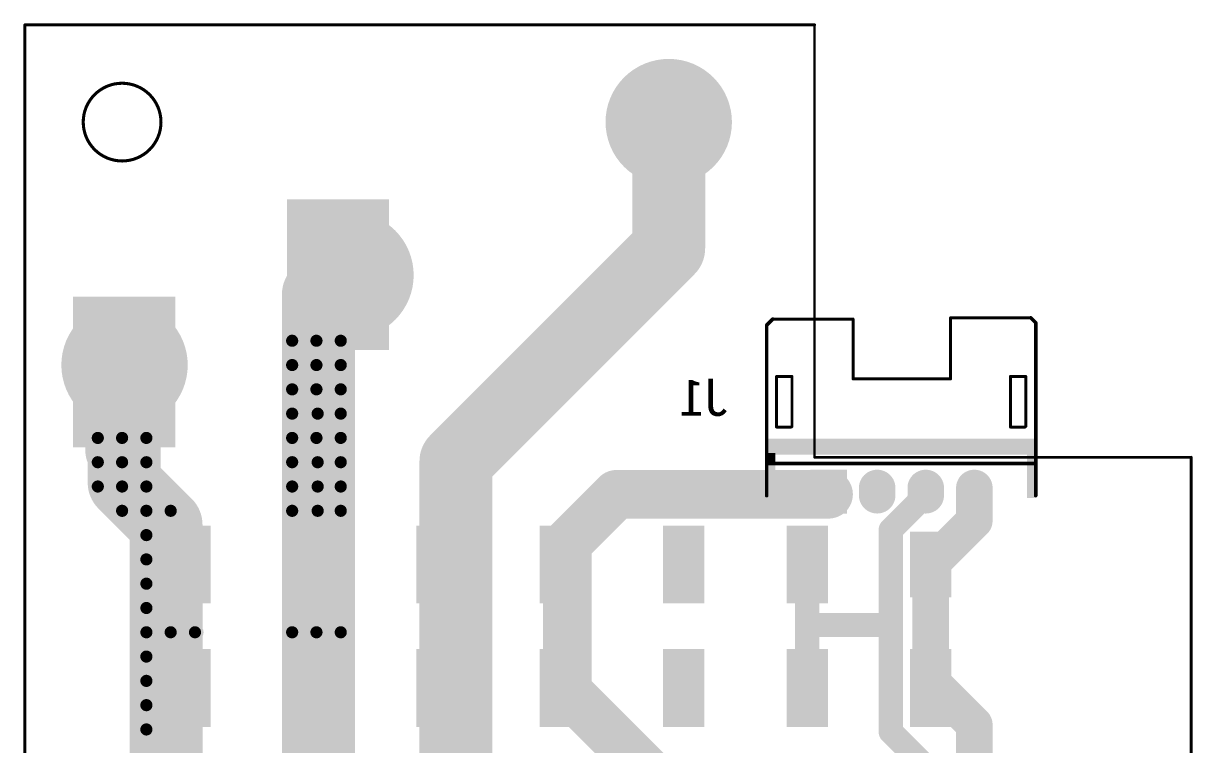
# Model space of a CAD drawing. Header units: inches. Extents: x 32166 to 66782, y 2386 to 7162.
# Drawn here: x 33521.9 to 34003.2, y 3442.8 to 3739.7 of the extents above; entities that cross this region are included whole.
import ezdxf

# ---------------------------------------------------------------- set-up
doc = ezdxf.new("R2010")
doc.units = ezdxf.units.IN
doc.header["$LTSCALE"] = 0.64311
doc.header["$MEASUREMENT"] = 0
for name, color, linetype in [('BOTTOMLAYER', 5, 'CONTINUOUS'), ('BOTTOMOVERLAY', 54, 'CONTINUOUS'), ('BOTTOMPASTE', 16, 'CONTINUOUS'), ('BOTTOMSOLDER', 6, 'CONTINUOUS'), ('KEEPOUTLAYER', 6, 'CONTINUOUS'), ('MULTILAYER', 9, 'CONTINUOUS')]:
    doc.layers.add(name, color=color, linetype=linetype)
doc.styles.get("Standard").update_dxf_attribs({"font": 'txt', "width": 0.8})

msp = doc.modelspace()

# ---------------------------------------------------------------- linework, layer by layer
at = {"layer": 'BOTTOMLAYER'}
for points, const_width in [([(33775.07, 3699.08, 1), (33800.07, 3699.08, 1)], 25), ([(33780.07, 3699.08, 1), (33795.07, 3699.08, 1)], 15), ([(33644.07, 3636.08, 1), (33669.07, 3636.08, 1)], 25), ([(33780.07, 3647.08, 1), (33795.07, 3647.08, 1)], 15), ([(33780.07, 3647.08, 1), (33795.07, 3647.08, 1)], 15), ([(33643.91, 3636.25, 1), (33658.91, 3636.25, 1)], 15), ([(33635.87, 3628.22, 1), (33650.87, 3628.22, 1)], 15), ([(33635.87, 3628.22, 1), (33650.87, 3628.22, 1)], 15), ([(33551.07, 3599.08, 1), (33576.07, 3599.08, 1)], 25), ([(33555.91, 3596.25, 1), (33570.91, 3596.25, 1)], 15), ([(33631.32, 3609.08, 1), (33633.82, 3609.08, 1)], 2.5), ([(33641.32, 3609.08, 1), (33643.82, 3609.08, 1)], 2.5), ([(33651.32, 3609.08, 1), (33653.82, 3609.08, 1)], 2.5), ([(33631.32, 3599.08, 1), (33633.82, 3599.08, 1)], 2.5), ([(33641.32, 3599.08, 1), (33643.82, 3599.08, 1)], 2.5), ([(33651.32, 3599.08, 1), (33653.82, 3599.08, 1)], 2.5), ([(33631.32, 3589.08, 1), (33633.82, 3589.08, 1)], 2.5), ([(33641.32, 3589.08, 1), (33643.82, 3589.08, 1)], 2.5), ([(33651.32, 3589.08, 1), (33653.82, 3589.08, 1)], 2.5), ([(33631.32, 3579.08, 1), (33633.82, 3579.08, 1)], 2.5), ([(33641.82, 3579.08, 1), (33644.32, 3579.08, 1)], 2.5), ([(33651.32, 3579.08, 1), (33653.82, 3579.08, 1)], 2.5), ([(33551.32, 3569.08, 1), (33553.82, 3569.08, 1)], 2.5), ([(33561.32, 3569.08, 1), (33563.82, 3569.08, 1)], 2.5), ([(33571.32, 3569.08, 1), (33573.82, 3569.08, 1)], 2.5), ([(33631.32, 3569.08, 1), (33633.82, 3569.08, 1)], 2.5), ([(33641.32, 3569.08, 1), (33643.82, 3569.08, 1)], 2.5), ([(33651.32, 3569.08, 1), (33653.82, 3569.08, 1)], 2.5), ([(33692.47, 3559.48, 1), (33707.47, 3559.48, 1)], 15), ([(33692.47, 3559.48, 1), (33707.47, 3559.48, 1)], 15), ([(33555.91, 3550.65, 1), (33570.91, 3550.65, 1)], 15), ([(33555.91, 3550.65, 1), (33570.91, 3550.65, 1)], 15), ([(33551.32, 3559.08, 1), (33553.82, 3559.08, 1)], 2.5), ([(33561.32, 3559.08, 1), (33563.82, 3559.08, 1)], 2.5), ([(33571.32, 3559.08, 1), (33573.82, 3559.08, 1)], 2.5), ([(33631.32, 3559.08, 1), (33633.82, 3559.08, 1)], 2.5), ([(33641.82, 3559.08, 1), (33644.32, 3559.08, 1)], 2.5), ([(33651.32, 3559.08, 1), (33653.82, 3559.08, 1)], 2.5), ([(33761.07, 3545.88, 1), (33771.07, 3545.88, 1)], 10), ([(33761.07, 3545.88, 1), (33771.07, 3545.88, 1)], 10), ([(33848.37, 3545.88, 1), (33858.37, 3545.88, 1)], 10), ([(33876.62, 3548.48, 1), (33870.12, 3548.48, 1)], 6.5), ([(33876.62, 3545.48, 1), (33870.12, 3545.48, 1)], 6.5), ([(33896.62, 3548.48, 1), (33890.12, 3548.48, 1)], 6.5), ([(33896.62, 3545.48, 1), (33890.12, 3545.48, 1)], 6.5), ([(33890.87, 3546.98, 1), (33895.87, 3546.98, 1)], 5), ([(33909.62, 3546.98, 1), (33917.12, 3546.98, 1)], 7.5), ([(33916.62, 3548.48, 1), (33910.12, 3548.48, 1)], 6.5), ([(33916.62, 3545.48, 1), (33910.12, 3545.48, 1)], 6.5), ([(33551.32, 3549.08, 1), (33553.82, 3549.08, 1)], 2.5), ([(33561.32, 3549.08, 1), (33563.82, 3549.08, 1)], 2.5), ([(33573.17, 3533.38, 1), (33588.17, 3533.38, 1)], 15), ([(33573.17, 3533.38, 1), (33588.17, 3533.38, 1)], 15), ([(33571.32, 3549.08, 1), (33573.82, 3549.08, 1)], 2.5), ([(33631.32, 3549.08, 1), (33633.82, 3549.08, 1)], 2.5), ([(33641.82, 3549.08, 1), (33644.32, 3549.08, 1)], 2.5), ([(33651.32, 3549.08, 1), (33653.82, 3549.08, 1)], 2.5), ([(33890.87, 3545.88, 1), (33895.87, 3545.88, 1)], 5), ([(33890.87, 3545.61, 1), (33895.87, 3545.61, 1)], 5), ([(33890.87, 3545.61, 1), (33895.87, 3545.61, 1)], 5), ([(33890.87, 3545.61, 1), (33895.87, 3545.61, 1)], 5), ([(33909.62, 3534.95, 1), (33917.12, 3534.95, 1)], 7.5), ([(33909.62, 3534.95, 1), (33917.12, 3534.95, 1)], 7.5), ([(33561.32, 3539.08, 1), (33563.82, 3539.08, 1)], 2.5), ([(33571.32, 3539.08, 1), (33573.82, 3539.08, 1)], 2.5), ([(33581.32, 3539.08, 1), (33583.82, 3539.08, 1)], 2.5), ([(33631.32, 3539.08, 1), (33633.82, 3539.08, 1)], 2.5), ([(33641.82, 3539.08, 1), (33644.32, 3539.08, 1)], 2.5), ([(33651.32, 3539.08, 1), (33653.82, 3539.08, 1)], 2.5), ([(33740.87, 3525.68, 1), (33750.87, 3525.68, 1)], 10), ([(33740.87, 3525.68, 1), (33750.87, 3525.68, 1)], 10), ([(33876.47, 3531.22, 1), (33881.47, 3531.22, 1)], 5), ([(33876.47, 3531.22, 1), (33881.47, 3531.22, 1)], 5), ([(33571.32, 3529.08, 1), (33573.82, 3529.08, 1)], 2.5), ([(33891.62, 3516.95, 1), (33899.12, 3516.95, 1)], 7.5), ([(33891.62, 3516.95, 1), (33899.12, 3516.95, 1)], 7.5), ([(33571.32, 3519.08, 1), (33573.82, 3519.08, 1)], 2.5), ([(33842.07, 3516.95, 1), (33847.07, 3516.95, 1)], 5), ([(33571.32, 3509.08, 1), (33573.82, 3509.08, 1)], 2.5), ([(33571.32, 3499.08, 1), (33573.82, 3499.08, 1)], 2.5), ([(33843.57, 3492.08, 1), (33848.57, 3492.08, 1)], 5), ([(33876.47, 3492.08, 1), (33881.47, 3492.08, 1)], 5), ([(33876.47, 3492.08, 1), (33881.47, 3492.08, 1)], 5), ([(33876.47, 3492.08, 1), (33881.47, 3492.08, 1)], 5), ([(33571.32, 3489.08, 1), (33573.82, 3489.08, 1)], 2.5), ([(33581.32, 3489.08, 1), (33583.82, 3489.08, 1)], 2.5), ([(33591.32, 3489.08, 1), (33593.82, 3489.08, 1)], 2.5), ([(33631.32, 3489.08, 1), (33633.82, 3489.08, 1)], 2.5), ([(33641.32, 3489.08, 1), (33643.82, 3489.08, 1)], 2.5), ([(33651.32, 3489.08, 1), (33653.82, 3489.08, 1)], 2.5), ([(33571.32, 3479.08, 1), (33573.82, 3479.08, 1)], 2.5), ([(33891.62, 3469.08, 1), (33899.12, 3469.08, 1)], 7.5), ([(33891.62, 3469.08, 1), (33899.12, 3469.08, 1)], 7.5), ([(33571.32, 3469.08, 1), (33573.82, 3469.08, 1)], 2.5), ([(33740.87, 3464.78, 1), (33750.87, 3464.78, 1)], 10), ([(33740.87, 3464.78, 1), (33750.87, 3464.78, 1)], 10), ([(33842.07, 3466.12, 1), (33847.07, 3466.12, 1)], 5), ([(33571.32, 3459.08, 1), (33573.82, 3459.08, 1)], 2.5), ([(33909.62, 3451.08, 1), (33917.12, 3451.08, 1)], 7.5), ([(33909.62, 3451.08, 1), (33917.12, 3451.08, 1)], 7.5), ([(33571.32, 3449.08, 1), (33573.82, 3449.08, 1)], 2.5), ([(33876.47, 3448.08, 1), (33881.47, 3448.08, 1)], 5), ([(33876.47, 3448.08, 1), (33881.47, 3448.08, 1)], 5)]:
    msp.add_lwpolyline(points, format="xyb", close=True, dxfattribs=dict(at, const_width=const_width))
for points, const_width in [([(33787.57, 3647.08), (33787.57, 3699.08)], 30), ([(33699.97, 3559.48), (33787.57, 3647.08)], 30), ([(33643.37, 3628.22), (33651.41, 3636.25)], 30), ([(33643.37, 3359.29), (33643.37, 3628.22)], 30), ([(33563.41, 3550.65), (33563.41, 3596.25)], 30), ([(33699.97, 3421.68), (33699.97, 3559.48)], 30), ([(33563.41, 3550.65), (33580.67, 3533.38)], 30), ([(33745.87, 3525.68), (33766.07, 3545.88)], 20), ([(33766.07, 3545.88), (33853.37, 3545.88)], 20), ([(33873.37, 3545.48), (33873.37, 3548.48)], 13), ([(33893.37, 3545.48), (33893.37, 3548.48)], 13), ([(33893.37, 3545.61), (33893.37, 3546.98)], 10), ([(33913.37, 3534.95), (33913.37, 3546.98)], 15), ([(33913.37, 3545.48), (33913.37, 3548.48)], 13), ([(33580.67, 3409.52), (33580.67, 3533.38)], 30), ([(33878.97, 3531.22), (33893.37, 3545.61)], 10), ([(33893.37, 3545.61), (33893.37, 3545.88)], 10), ([(33895.37, 3516.95), (33913.37, 3534.95)], 15), ([(33745.87, 3464.78), (33745.87, 3525.68)], 20), ([(33878.97, 3492.08), (33878.97, 3531.22)], 10), ([(33895.37, 3469.08), (33895.37, 3516.95)], 15), ([(33844.57, 3466.12), (33844.57, 3516.95)], 10), ([(33846.07, 3492.08), (33878.97, 3492.08)], 10), ([(33878.97, 3448.08), (33878.97, 3492.08)], 10), ([(33895.37, 3469.08), (33913.37, 3451.08)], 15), ([(33745.87, 3464.78), (33778.53, 3432.12)], 20), ([(33913.37, 3432.33), (33913.37, 3451.08)], 15), ([(33878.97, 3448.08), (33894.46, 3432.6)], 10)]:
    msp.add_lwpolyline(points, dxfattribs=dict(at, const_width=const_width))
for points in [[(33631.41, 3606.25), (33671.41, 3606.25), (33631.41, 3666.25), (33671.41, 3666.25)], [(33543.41, 3566.25), (33583.41, 3566.25), (33543.41, 3626.25), (33583.41, 3626.25)], [(33846.87, 3554.98), (33846.87, 3538.98), (33859.87, 3554.98), (33859.87, 3538.98)], [(33583.07, 3501.95), (33598.07, 3501.95), (33583.07, 3531.95), (33598.07, 3531.95)], [(33633.87, 3501.95), (33648.87, 3501.95), (33633.87, 3531.95), (33648.87, 3531.95)], [(33684.67, 3501.95), (33699.67, 3501.95), (33684.67, 3531.95), (33699.67, 3531.95)], [(33735.47, 3501.95), (33750.47, 3501.95), (33735.47, 3531.95), (33750.47, 3531.95)], [(33786.27, 3501.95), (33801.27, 3501.95), (33786.27, 3531.95), (33801.27, 3531.95)], [(33837.07, 3501.95), (33852.07, 3501.95), (33837.07, 3531.95), (33852.07, 3531.95)], [(33887.87, 3504.45), (33902.87, 3504.45), (33887.87, 3529.45), (33902.87, 3529.45)], [(33583.07, 3451.12), (33598.07, 3451.12), (33583.07, 3481.12), (33598.07, 3481.12)], [(33633.87, 3451.12), (33648.87, 3451.12), (33633.87, 3481.12), (33648.87, 3481.12)], [(33684.67, 3451.12), (33699.67, 3451.12), (33684.67, 3481.12), (33699.67, 3481.12)], [(33735.47, 3451.12), (33750.47, 3451.12), (33735.47, 3481.12), (33750.47, 3481.12)], [(33786.27, 3451.12), (33801.27, 3451.12), (33786.27, 3481.12), (33801.27, 3481.12)], [(33837.07, 3451.12), (33852.07, 3451.12), (33837.07, 3481.12), (33852.07, 3481.12)], [(33887.87, 3451.12), (33902.87, 3451.12), (33887.87, 3481.12), (33902.87, 3481.12)]]:
    msp.add_solid(points, dxfattribs=at)
at = {"layer": 'BOTTOMOVERLAY'}
for points, const_width in [([(33936.59, 3618.51), (33938.63, 3616.48)], 1.5), ([(33827.88, 3615.47), (33830.42, 3618.01)], 1.5), ([(33827.88, 3558.06), (33827.88, 3615.47)], 1.5), ([(33830.42, 3618.01), (33863.44, 3618.01)], 1.2), ([(33863.44, 3597.69), (33863.44, 3618.01)], 1.2), ([(33903.57, 3618.51), (33936.59, 3618.51)], 1.2), ([(33903.57, 3597.69), (33903.57, 3618.51)], 1.2), ([(33938.63, 3558.06), (33938.63, 3616.48)], 1.5), ([(33863.44, 3593.37), (33863.44, 3597.69)], 1.2), ([(33903.57, 3593.37), (33903.57, 3597.69)], 1.2), ([(33831.95, 3573.56), (33831.95, 3594.38)], 1.2), ([(33831.95, 3594.38), (33838.3, 3594.38)], 1.2), ([(33838.3, 3573.81), (33838.3, 3594.38)], 1.2), ([(33863.44, 3593.37), (33903.57, 3593.37)], 1.2), ([(33928.21, 3594.38), (33934.56, 3594.38)], 1.2), ([(33928.21, 3573.56), (33928.21, 3594.38)], 1.2), ([(33934.56, 3573.81), (33934.56, 3594.38)], 1.2), ([(33831.95, 3573.56), (33838.04, 3573.56)], 1.2), ([(33838.04, 3573.56), (33838.3, 3573.81)], 1.2), ([(33928.21, 3573.56), (33934.31, 3573.56)], 1.2), ([(33934.31, 3573.56), (33934.56, 3573.81)], 1.2), ([(33827.88, 3558.57), (33938.63, 3558.57)], 1.5), ([(33827.88, 3545.36), (33827.88, 3558.57)], 1.5), ([(33938.63, 3545.36), (33938.63, 3558.57)], 1.5)]:
    msp.add_lwpolyline(points, dxfattribs=dict(at, const_width=const_width))
for points, const_width in [([(33936.97, 3618.51, 1), (33936.22, 3618.51, 1)], 0.75), ([(33828.26, 3615.47, 1), (33827.51, 3615.47, 1)], 0.75), ([(33828.26, 3615.47, 1), (33827.51, 3615.47, 1)], 0.75), ([(33830.8, 3618.01, 1), (33830.05, 3618.01, 1)], 0.75), ([(33830.72, 3618.01, 1), (33830.12, 3618.01, 1)], 0.6), ([(33863.74, 3618.01, 1), (33863.14, 3618.01, 1)], 0.6), ([(33863.74, 3618.01, 1), (33863.14, 3618.01, 1)], 0.6), ([(33903.87, 3618.51, 1), (33903.27, 3618.51, 1)], 0.6), ([(33903.87, 3618.51, 1), (33903.27, 3618.51, 1)], 0.6), ([(33936.89, 3618.51, 1), (33936.29, 3618.51, 1)], 0.6), ([(33939, 3616.48, 1), (33938.25, 3616.48, 1)], 0.75), ([(33939, 3616.48, 1), (33938.25, 3616.48, 1)], 0.75), ([(33863.74, 3597.69, 1), (33863.14, 3597.69, 1)], 0.6), ([(33863.74, 3597.69, 1), (33863.14, 3597.69, 1)], 0.6), ([(33903.87, 3597.69, 1), (33903.27, 3597.69, 1)], 0.6), ([(33903.87, 3597.69, 1), (33903.27, 3597.69, 1)], 0.6), ([(33832.25, 3594.38, 1), (33831.65, 3594.38, 1)], 0.6), ([(33832.25, 3594.38, 1), (33831.65, 3594.38, 1)], 0.6), ([(33838.6, 3594.38, 1), (33838, 3594.38, 1)], 0.6), ([(33838.6, 3594.38, 1), (33838, 3594.38, 1)], 0.6), ([(33863.74, 3593.37, 1), (33863.14, 3593.37, 1)], 0.6), ([(33863.74, 3593.37, 1), (33863.14, 3593.37, 1)], 0.6), ([(33903.87, 3593.37, 1), (33903.27, 3593.37, 1)], 0.6), ([(33903.87, 3593.37, 1), (33903.27, 3593.37, 1)], 0.6), ([(33928.51, 3594.38, 1), (33927.91, 3594.38, 1)], 0.6), ([(33928.51, 3594.38, 1), (33927.91, 3594.38, 1)], 0.6), ([(33934.86, 3594.38, 1), (33934.26, 3594.38, 1)], 0.6), ([(33934.86, 3594.38, 1), (33934.26, 3594.38, 1)], 0.6), ([(33832.25, 3573.56, 1), (33831.65, 3573.56, 1)], 0.6), ([(33832.25, 3573.56, 1), (33831.65, 3573.56, 1)], 0.6), ([(33838.34, 3573.56, 1), (33837.74, 3573.56, 1)], 0.6), ([(33838.34, 3573.56, 1), (33837.74, 3573.56, 1)], 0.6), ([(33838.6, 3573.81, 1), (33838, 3573.81, 1)], 0.6), ([(33838.6, 3573.81, 1), (33838, 3573.81, 1)], 0.6), ([(33928.51, 3573.56, 1), (33927.91, 3573.56, 1)], 0.6), ([(33928.51, 3573.56, 1), (33927.91, 3573.56, 1)], 0.6), ([(33934.61, 3573.56, 1), (33934.01, 3573.56, 1)], 0.6), ([(33934.61, 3573.56, 1), (33934.01, 3573.56, 1)], 0.6), ([(33934.86, 3573.81, 1), (33934.26, 3573.81, 1)], 0.6), ([(33934.86, 3573.81, 1), (33934.26, 3573.81, 1)], 0.6), ([(33828.26, 3558.57, 1), (33827.51, 3558.57, 1)], 0.75), ([(33828.26, 3558.57, 1), (33827.51, 3558.57, 1)], 0.75), ([(33828.26, 3558.06, 1), (33827.51, 3558.06, 1)], 0.75), ([(33939, 3558.57, 1), (33938.25, 3558.57, 1)], 0.75), ([(33939, 3558.57, 1), (33938.25, 3558.57, 1)], 0.75), ([(33939, 3558.06, 1), (33938.25, 3558.06, 1)], 0.75), ([(33828.26, 3545.36, 1), (33827.51, 3545.36, 1)], 0.75), ([(33939, 3545.36, 1), (33938.25, 3545.36, 1)], 0.75)]:
    msp.add_lwpolyline(points, format="xyb", close=True, dxfattribs=dict(at, const_width=const_width))
for points in [[(33938.63, 3568.73), (33827.88, 3568.73), (33938.63, 3562.13), (33827.88, 3562.13)], [(33831.44, 3562.89), (33827.88, 3562.89), (33831.44, 3558.06), (33827.88, 3558.06)], [(33938.63, 3563.65), (33935.07, 3563.65), (33938.63, 3544.35), (33935.07, 3544.35)], [(33831.44, 3558.82), (33827.88, 3558.82), (33831.44, 3544.35), (33827.88, 3544.35)]]:
    msp.add_solid(points, dxfattribs=at)
at = {"layer": 'BOTTOMPASTE'}
for points in [[(33631.41, 3606.25), (33671.41, 3606.25), (33631.41, 3666.25), (33671.41, 3666.25)], [(33543.41, 3566.25), (33583.41, 3566.25), (33543.41, 3626.25), (33583.41, 3626.25)]]:
    msp.add_solid(points, dxfattribs=at)
at = {"layer": 'BOTTOMSOLDER'}
for points, const_width in [([(33774.57, 3699.08, 1), (33800.58, 3699.08, 1)], 26.02), ([(33780.57, 3693.68, 1), (33793.57, 3693.68, 1)], 13), ([(33643.57, 3636.08, 1), (33669.58, 3636.08, 1)], 26.02), ([(33780.57, 3645.28, 1), (33793.57, 3645.28, 1)], 13), ([(33780.57, 3645.28, 1), (33793.57, 3645.28, 1)], 13), ([(33642.91, 3642.25, 1), (33657.91, 3642.25, 1)], 15), ([(33650.53, 3635.63, 1), (33663.53, 3635.63, 1)], 13), ([(33651.91, 3633.25, 1), (33666.91, 3633.25, 1)], 15), ([(33636.27, 3621.38, 1), (33649.27, 3621.38, 1)], 13), ([(33636.27, 3621.38, 1), (33649.27, 3621.38, 1)], 13), ([(33550.57, 3599.08, 1), (33576.58, 3599.08, 1)], 26.02), ([(33554.91, 3599.25, 1), (33569.91, 3599.25, 1)], 15), ([(33555.91, 3599.25, 1), (33568.91, 3599.25, 1)], 13), ([(33630.82, 3609.08, 1), (33634.33, 3609.08, 1)], 3.52), ([(33640.82, 3609.08, 1), (33644.33, 3609.08, 1)], 3.52), ([(33650.82, 3609.08, 1), (33654.33, 3609.08, 1)], 3.52), ([(33630.82, 3599.08, 1), (33634.33, 3599.08, 1)], 3.52), ([(33640.82, 3599.08, 1), (33644.33, 3599.08, 1)], 3.52), ([(33650.82, 3599.08, 1), (33654.33, 3599.08, 1)], 3.52), ([(33630.82, 3589.08, 1), (33634.33, 3589.08, 1)], 3.52), ([(33640.82, 3589.08, 1), (33644.33, 3589.08, 1)], 3.52), ([(33650.82, 3589.08, 1), (33654.33, 3589.08, 1)], 3.52), ([(33630.82, 3579.08, 1), (33634.33, 3579.08, 1)], 3.52), ([(33641.32, 3579.08, 1), (33644.83, 3579.08, 1)], 3.52), ([(33650.82, 3579.08, 1), (33654.33, 3579.08, 1)], 3.52), ([(33554.91, 3564.25, 1), (33569.91, 3564.25, 1)], 15), ([(33550.82, 3569.08, 1), (33554.33, 3569.08, 1)], 3.52), ([(33560.82, 3569.08, 1), (33564.33, 3569.08, 1)], 3.52), ([(33570.82, 3569.08, 1), (33574.33, 3569.08, 1)], 3.52), ([(33630.82, 3569.08, 1), (33634.33, 3569.08, 1)], 3.52), ([(33640.82, 3569.08, 1), (33644.33, 3569.08, 1)], 3.52), ([(33650.82, 3569.08, 1), (33654.33, 3569.08, 1)], 3.52), ([(33692.47, 3557.18, 1), (33705.47, 3557.18, 1)], 13), ([(33692.47, 3557.18, 1), (33705.47, 3557.18, 1)], 13), ([(33550.82, 3559.08, 1), (33554.33, 3559.08, 1)], 3.52), ([(33555.91, 3552.25, 1), (33568.91, 3552.25, 1)], 13), ([(33555.91, 3552.25, 1), (33568.91, 3552.25, 1)], 13), ([(33560.82, 3559.08, 1), (33564.33, 3559.08, 1)], 3.52), ([(33570.82, 3559.08, 1), (33574.33, 3559.08, 1)], 3.52), ([(33630.82, 3559.08, 1), (33634.33, 3559.08, 1)], 3.52), ([(33641.32, 3559.08, 1), (33644.83, 3559.08, 1)], 3.52), ([(33650.82, 3559.08, 1), (33654.33, 3559.08, 1)], 3.52), ([(33550.82, 3549.08, 1), (33554.33, 3549.08, 1)], 3.52), ([(33560.82, 3549.08, 1), (33564.33, 3549.08, 1)], 3.52), ([(33570.82, 3549.08, 1), (33574.33, 3549.08, 1)], 3.52), ([(33630.82, 3549.08, 1), (33634.33, 3549.08, 1)], 3.52), ([(33641.32, 3549.08, 1), (33644.83, 3549.08, 1)], 3.52), ([(33650.82, 3549.08, 1), (33654.33, 3549.08, 1)], 3.52), ([(33877.13, 3548.48, 1), (33869.61, 3548.48, 1)], 7.52), ([(33877.13, 3545.48, 1), (33869.61, 3545.48, 1)], 7.52), ([(33897.13, 3548.48, 1), (33889.61, 3548.48, 1)], 7.52), ([(33897.13, 3545.48, 1), (33889.61, 3545.48, 1)], 7.52), ([(33917.13, 3548.48, 1), (33909.61, 3548.48, 1)], 7.52), ([(33917.13, 3545.48, 1), (33909.61, 3545.48, 1)], 7.52), ([(33560.82, 3539.08, 1), (33564.33, 3539.08, 1)], 3.52), ([(33574.47, 3533.68, 1), (33587.47, 3533.68, 1)], 13), ([(33574.47, 3533.68, 1), (33587.47, 3533.68, 1)], 13), ([(33570.82, 3539.08, 1), (33574.33, 3539.08, 1)], 3.52), ([(33580.82, 3539.08, 1), (33584.33, 3539.08, 1)], 3.52), ([(33630.82, 3539.08, 1), (33634.33, 3539.08, 1)], 3.52), ([(33641.32, 3539.08, 1), (33644.83, 3539.08, 1)], 3.52), ([(33650.82, 3539.08, 1), (33654.33, 3539.08, 1)], 3.52), ([(33570.82, 3529.08, 1), (33574.33, 3529.08, 1)], 3.52), ([(33570.82, 3519.08, 1), (33574.33, 3519.08, 1)], 3.52), ([(33570.82, 3509.08, 1), (33574.33, 3509.08, 1)], 3.52), ([(33570.82, 3499.08, 1), (33574.33, 3499.08, 1)], 3.52), ([(33570.82, 3489.08, 1), (33574.33, 3489.08, 1)], 3.52), ([(33580.82, 3489.08, 1), (33584.33, 3489.08, 1)], 3.52), ([(33590.82, 3489.08, 1), (33594.33, 3489.08, 1)], 3.52), ([(33630.82, 3489.08, 1), (33634.33, 3489.08, 1)], 3.52), ([(33640.82, 3489.08, 1), (33644.33, 3489.08, 1)], 3.52), ([(33650.82, 3489.08, 1), (33654.33, 3489.08, 1)], 3.52), ([(33570.82, 3479.08, 1), (33574.33, 3479.08, 1)], 3.52), ([(33570.82, 3469.08, 1), (33574.33, 3469.08, 1)], 3.52), ([(33570.82, 3459.08, 1), (33574.33, 3459.08, 1)], 3.52), ([(33570.82, 3449.08, 1), (33574.33, 3449.08, 1)], 3.52)]:
    msp.add_lwpolyline(points, format="xyb", close=True, dxfattribs=dict(at, const_width=const_width))
for points, const_width in [([(33787.07, 3645.28), (33787.07, 3693.68)], 26), ([(33698.97, 3557.18), (33787.07, 3645.28)], 26), ([(33650.41, 3642.25), (33659.41, 3633.25)], 30), ([(33642.77, 3621.38), (33657.03, 3635.63)], 26), ([(33642.77, 3357.68), (33642.77, 3621.38)], 26), ([(33562.41, 3564.25), (33562.41, 3599.25)], 30), ([(33562.41, 3552.25), (33562.41, 3599.25)], 26), ([(33698.97, 3423.28), (33698.97, 3557.18)], 26), ([(33562.41, 3552.25), (33580.97, 3533.68)], 26), ([(33873.37, 3545.48), (33873.37, 3548.48)], 15.03), ([(33893.37, 3545.48), (33893.37, 3548.48)], 15.03), ([(33913.37, 3545.48), (33913.37, 3548.48)], 15.03), ([(33580.97, 3410.08), (33580.97, 3533.68)], 26)]:
    msp.add_lwpolyline(points, dxfattribs=dict(at, const_width=const_width))
for points in [[(33630.39, 3605.24), (33672.42, 3605.24), (33630.39, 3667.27), (33672.42, 3667.27)], [(33542.39, 3565.24), (33584.42, 3565.24), (33542.39, 3627.27), (33584.42, 3627.27)], [(33845.85, 3555.99), (33845.85, 3537.96), (33860.89, 3555.99), (33860.89, 3537.96)], [(33582.05, 3500.93), (33599.08, 3500.93), (33582.05, 3532.96), (33599.08, 3532.96)], [(33632.85, 3500.93), (33649.88, 3500.93), (33632.85, 3532.96), (33649.88, 3532.96)], [(33683.65, 3500.93), (33700.68, 3500.93), (33683.65, 3532.96), (33700.68, 3532.96)], [(33734.45, 3500.93), (33751.48, 3500.93), (33734.45, 3532.96), (33751.48, 3532.96)], [(33785.25, 3500.93), (33802.28, 3500.93), (33785.25, 3532.96), (33802.28, 3532.96)], [(33836.05, 3500.93), (33853.08, 3500.93), (33836.05, 3532.96), (33853.08, 3532.96)], [(33886.85, 3503.43), (33903.88, 3503.43), (33886.85, 3530.46), (33903.88, 3530.46)], [(33582.05, 3450.1), (33599.08, 3450.1), (33582.05, 3482.13), (33599.08, 3482.13)], [(33632.85, 3450.1), (33649.88, 3450.1), (33632.85, 3482.13), (33649.88, 3482.13)], [(33683.65, 3450.1), (33700.68, 3450.1), (33683.65, 3482.13), (33700.68, 3482.13)], [(33734.45, 3450.1), (33751.48, 3450.1), (33734.45, 3482.13), (33751.48, 3482.13)], [(33785.25, 3450.1), (33802.28, 3450.1), (33785.25, 3482.13), (33802.28, 3482.13)], [(33836.05, 3450.1), (33853.08, 3450.1), (33836.05, 3482.13), (33853.08, 3482.13)], [(33886.85, 3450.1), (33903.88, 3450.1), (33886.85, 3482.13), (33903.88, 3482.13)]]:
    msp.add_solid(points, dxfattribs=at)
at = {"layer": 'KEEPOUTLAYER'}
for points, const_width in [([(33522.57, 3239.08), (33522.57, 3739.08)], 1.27), ([(33522.57, 3739.08), (33847.57, 3739.08)], 1.27), ([(33847.57, 3561.08), (33847.57, 3739.08)], 1), ([(33847.57, 3561.08), (34002.57, 3561.08)], 1), ([(34002.57, 3419.08), (34002.57, 3561.08)], 1.27)]:
    msp.add_lwpolyline(points, dxfattribs=dict(at, const_width=const_width))
for points, const_width in [([(33522.26, 3739.08, 1), (33522.89, 3739.08, 1)], 0.636), ([(33522.26, 3739.08, 1), (33522.89, 3739.08, 1)], 0.636), ([(33847.26, 3739.08, 1), (33847.89, 3739.08, 1)], 0.636), ([(33847.32, 3739.08, 1), (33847.82, 3739.08, 1)], 0.5), ([(33578.57, 3699.08, 1), (33546.57, 3699.08, 1)], 1.27), ([(33546.26, 3699.08, 1), (33546.89, 3699.08, 1)], 0.636), ([(33578.26, 3699.08, 1), (33578.89, 3699.08, 1)], 0.636), ([(33847.32, 3561.08, 1), (33847.82, 3561.08, 1)], 0.5), ([(33847.32, 3561.08, 1), (33847.82, 3561.08, 1)], 0.5), ([(34002.26, 3561.08, 1), (34002.89, 3561.08, 1)], 0.636), ([(34002.32, 3561.08, 1), (34002.82, 3561.08, 1)], 0.5)]:
    msp.add_lwpolyline(points, format="xyb", close=True, dxfattribs=dict(at, const_width=const_width))
at = {"layer": 'MULTILAYER'}
for points, const_width in [([(33775.07, 3699.08, 1), (33800.07, 3699.08, 1)], 25), ([(33644.07, 3636.08, 1), (33669.07, 3636.08, 1)], 25), ([(33551.07, 3599.08, 1), (33576.07, 3599.08, 1)], 25), ([(33631.32, 3609.08, 1), (33633.82, 3609.08, 1)], 2.5), ([(33641.32, 3609.08, 1), (33643.82, 3609.08, 1)], 2.5), ([(33651.32, 3609.08, 1), (33653.82, 3609.08, 1)], 2.5), ([(33631.32, 3599.08, 1), (33633.82, 3599.08, 1)], 2.5), ([(33641.32, 3599.08, 1), (33643.82, 3599.08, 1)], 2.5), ([(33651.32, 3599.08, 1), (33653.82, 3599.08, 1)], 2.5), ([(33631.32, 3589.08, 1), (33633.82, 3589.08, 1)], 2.5), ([(33641.32, 3589.08, 1), (33643.82, 3589.08, 1)], 2.5), ([(33651.32, 3589.08, 1), (33653.82, 3589.08, 1)], 2.5), ([(33631.32, 3579.08, 1), (33633.82, 3579.08, 1)], 2.5), ([(33641.82, 3579.08, 1), (33644.32, 3579.08, 1)], 2.5), ([(33651.32, 3579.08, 1), (33653.82, 3579.08, 1)], 2.5), ([(33551.32, 3569.08, 1), (33553.82, 3569.08, 1)], 2.5), ([(33561.32, 3569.08, 1), (33563.82, 3569.08, 1)], 2.5), ([(33571.32, 3569.08, 1), (33573.82, 3569.08, 1)], 2.5), ([(33631.32, 3569.08, 1), (33633.82, 3569.08, 1)], 2.5), ([(33641.32, 3569.08, 1), (33643.82, 3569.08, 1)], 2.5), ([(33651.32, 3569.08, 1), (33653.82, 3569.08, 1)], 2.5), ([(33551.32, 3559.08, 1), (33553.82, 3559.08, 1)], 2.5), ([(33561.32, 3559.08, 1), (33563.82, 3559.08, 1)], 2.5), ([(33571.32, 3559.08, 1), (33573.82, 3559.08, 1)], 2.5), ([(33631.32, 3559.08, 1), (33633.82, 3559.08, 1)], 2.5), ([(33641.82, 3559.08, 1), (33644.32, 3559.08, 1)], 2.5), ([(33651.32, 3559.08, 1), (33653.82, 3559.08, 1)], 2.5), ([(33876.62, 3548.48, 1), (33870.12, 3548.48, 1)], 6.5), ([(33876.62, 3545.48, 1), (33870.12, 3545.48, 1)], 6.5), ([(33896.62, 3548.48, 1), (33890.12, 3548.48, 1)], 6.5), ([(33896.62, 3545.48, 1), (33890.12, 3545.48, 1)], 6.5), ([(33916.62, 3548.48, 1), (33910.12, 3548.48, 1)], 6.5), ([(33916.62, 3545.48, 1), (33910.12, 3545.48, 1)], 6.5), ([(33551.32, 3549.08, 1), (33553.82, 3549.08, 1)], 2.5), ([(33561.32, 3549.08, 1), (33563.82, 3549.08, 1)], 2.5), ([(33571.32, 3549.08, 1), (33573.82, 3549.08, 1)], 2.5), ([(33631.32, 3549.08, 1), (33633.82, 3549.08, 1)], 2.5), ([(33641.82, 3549.08, 1), (33644.32, 3549.08, 1)], 2.5), ([(33651.32, 3549.08, 1), (33653.82, 3549.08, 1)], 2.5), ([(33561.32, 3539.08, 1), (33563.82, 3539.08, 1)], 2.5), ([(33571.32, 3539.08, 1), (33573.82, 3539.08, 1)], 2.5), ([(33581.32, 3539.08, 1), (33583.82, 3539.08, 1)], 2.5), ([(33631.32, 3539.08, 1), (33633.82, 3539.08, 1)], 2.5), ([(33641.82, 3539.08, 1), (33644.32, 3539.08, 1)], 2.5), ([(33651.32, 3539.08, 1), (33653.82, 3539.08, 1)], 2.5), ([(33571.32, 3529.08, 1), (33573.82, 3529.08, 1)], 2.5), ([(33571.32, 3519.08, 1), (33573.82, 3519.08, 1)], 2.5), ([(33571.32, 3509.08, 1), (33573.82, 3509.08, 1)], 2.5), ([(33571.32, 3499.08, 1), (33573.82, 3499.08, 1)], 2.5), ([(33571.32, 3489.08, 1), (33573.82, 3489.08, 1)], 2.5), ([(33581.32, 3489.08, 1), (33583.82, 3489.08, 1)], 2.5), ([(33591.32, 3489.08, 1), (33593.82, 3489.08, 1)], 2.5), ([(33631.32, 3489.08, 1), (33633.82, 3489.08, 1)], 2.5), ([(33641.32, 3489.08, 1), (33643.82, 3489.08, 1)], 2.5), ([(33651.32, 3489.08, 1), (33653.82, 3489.08, 1)], 2.5), ([(33571.32, 3479.08, 1), (33573.82, 3479.08, 1)], 2.5), ([(33571.32, 3469.08, 1), (33573.82, 3469.08, 1)], 2.5), ([(33571.32, 3459.08, 1), (33573.82, 3459.08, 1)], 2.5), ([(33571.32, 3449.08, 1), (33573.82, 3449.08, 1)], 2.5)]:
    msp.add_lwpolyline(points, format="xyb", close=True, dxfattribs=dict(at, const_width=const_width))
at = {"layer": 'MULTILAYER', "const_width": 13}
for points in [[(33873.37, 3545.48), (33873.37, 3548.48)], [(33893.37, 3545.48), (33893.37, 3548.48)], [(33913.37, 3545.48), (33913.37, 3548.48)]]:
    msp.add_lwpolyline(points, dxfattribs=at)
at = {"layer": 'MULTILAYER'}
for points in [[(33846.87, 3554.98), (33846.87, 3538.98), (33859.87, 3554.98), (33859.87, 3538.98)], [(33583.07, 3501.95), (33598.07, 3501.95), (33583.07, 3531.95), (33598.07, 3531.95)], [(33633.87, 3501.95), (33648.87, 3501.95), (33633.87, 3531.95), (33648.87, 3531.95)], [(33684.67, 3501.95), (33699.67, 3501.95), (33684.67, 3531.95), (33699.67, 3531.95)], [(33735.47, 3501.95), (33750.47, 3501.95), (33735.47, 3531.95), (33750.47, 3531.95)], [(33786.27, 3501.95), (33801.27, 3501.95), (33786.27, 3531.95), (33801.27, 3531.95)], [(33837.07, 3501.95), (33852.07, 3501.95), (33837.07, 3531.95), (33852.07, 3531.95)], [(33887.87, 3504.45), (33902.87, 3504.45), (33887.87, 3529.45), (33902.87, 3529.45)], [(33583.07, 3451.12), (33598.07, 3451.12), (33583.07, 3481.12), (33598.07, 3481.12)], [(33633.87, 3451.12), (33648.87, 3451.12), (33633.87, 3481.12), (33648.87, 3481.12)], [(33684.67, 3451.12), (33699.67, 3451.12), (33684.67, 3481.12), (33699.67, 3481.12)], [(33735.47, 3451.12), (33750.47, 3451.12), (33735.47, 3481.12), (33750.47, 3481.12)], [(33786.27, 3451.12), (33801.27, 3451.12), (33786.27, 3481.12), (33801.27, 3481.12)], [(33837.07, 3451.12), (33852.07, 3451.12), (33837.07, 3481.12), (33852.07, 3481.12)], [(33887.87, 3451.12), (33902.87, 3451.12), (33887.87, 3481.12), (33902.87, 3481.12)]]:
    msp.add_solid(points, dxfattribs=at)

# ---------------------------------------------------------------- texts
at = {"layer": 'BOTTOMOVERLAY', "text_generation_flag": 2}
msp.add_text('J1', height=15.24, dxfattribs=at).set_placement((33812.57, 3578.18))

doc.saveas('drawing.dxf')
